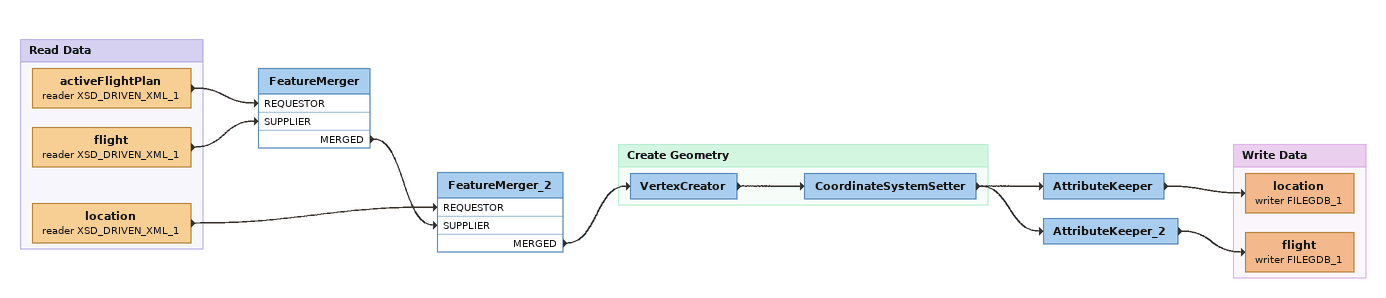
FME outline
FeatureMerger
    MERGED -> FeatureMerger_2 [SUPPLIER]
FeatureMerger_2
    MERGED -> VertexCreator
AttributeKeeper
    -> location (writer FILEGDB_1)
AttributeKeeper_2
    -> flight (writer FILEGDB_1)

Bookmark: Read Data
activeFlightPlan (reader XSD_DRIVEN_XML_1)
    -> FeatureMerger [REQUESTOR]
flight (reader XSD_DRIVEN_XML_1)
    -> FeatureMerger [SUPPLIER]
location (reader XSD_DRIVEN_XML_1)
    -> FeatureMerger_2 [REQUESTOR]

Bookmark: Create Geometry
VertexCreator
    -> CoordinateSystemSetter
CoordinateSystemSetter
    -> AttributeKeeper
    -> AttributeKeeper_2

Bookmark: Write Data
location (writer FILEGDB_1)
flight (writer FILEGDB_1)
